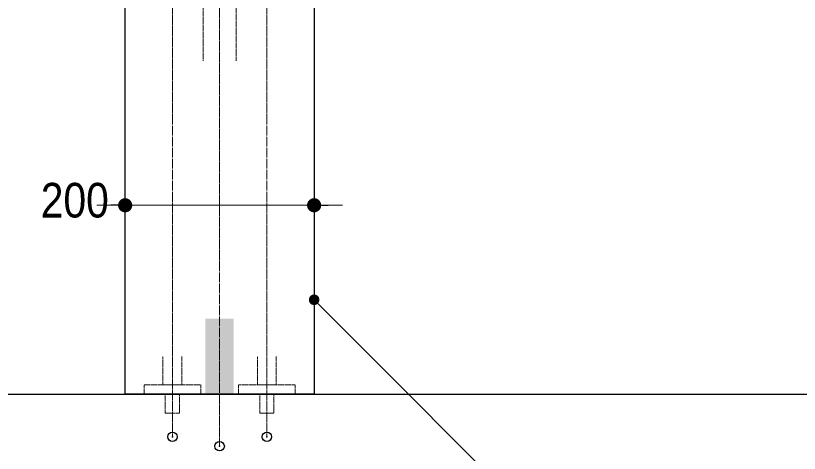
# Model space of a CAD drawing. Units: millimetres, scale not verified. Extents: x -6062 to 6062, y -3045 to 3045.
# Drawn here: x -5028 to -4199, y -1982 to -1519 of the extents above; entities that cross this region are included whole.
import ezdxf
from ezdxf.enums import TextEntityAlignment as Align

# ---------------------------------------------------------------- set-up
doc = ezdxf.new("R2010")
doc.units = ezdxf.units.MM
doc.header["$LTSCALE"] = 20
doc.header["$PDMODE"] = 32
doc.header["$PDSIZE"] = 10
doc.linetypes.add('USER1', pattern=[1.11, 0.71, -0.4])
doc.linetypes.add('USER2', pattern=[2.91, 1.76, -0.4, 0.35, -0.4])
for name, color, linetype, lineweight in [('0-2_5ボウル・キャビネット', 7, 'Continuous', 15), ('0-3_2寸法-2', 7, 'Continuous', 15), ('0-4_0', 7, 'Continuous', 25), ('0-7_2寸法-3', 7, 'Continuous', 15), ('0-8_4給排水', 7, 'Continuous', 15)]:
    doc.layers.add(name, color=color, linetype=linetype, lineweight=lineweight)
doc.layers.add('0-5_Defpoints', color=7, linetype='Continuous')
doc.styles.add('ＭＳ Ｐゴシック', font='')
doc.styles.get('ＭＳ Ｐゴシック').set_extended_font_data('MS PGothic')

# ---------------------------------------------------------------- blocks, each defined once
blk = doc.blocks.new('_Dot')
at = {"layer": '0-4_0'}
blk.add_line((-10, 0), (-20, 0), dxfattribs=at)
for points in [[(0, 0), (-10, 0), (-9.92, 1.25)], [(0, 0), (-9.92, -1.25), (-10, 0)], [(0, 0), (-9.92, 1.25), (-9.69, 2.49)], [(0, 0), (-9.69, -2.49), (-9.92, -1.25)], [(0, 0), (-9.69, 2.49), (-9.3, 3.68)], [(0, 0), (-9.3, -3.68), (-9.69, -2.49)], [(0, 0), (-9.3, 3.68), (-8.76, 4.82)], [(0, 0), (-8.76, -4.82), (-9.3, -3.68)], [(0, 0), (-8.76, 4.82), (-8.09, 5.88)], [(0, 0), (-8.09, -5.88), (-8.76, -4.82)], [(0, 0), (-8.09, 5.88), (-7.29, 6.85)], [(0, 0), (-7.29, -6.85), (-8.09, -5.88)], [(0, 0), (-7.29, 6.85), (-6.37, 7.71)], [(0, 0), (-6.37, -7.71), (-7.29, -6.85)], [(0, 0), (-6.37, 7.71), (-5.36, 8.44)], [(0, 0), (-5.36, -8.44), (-6.37, -7.71)], [(0, 0), (-5.36, 8.44), (-4.26, 9.05)], [(0, 0), (-4.26, -9.05), (-5.36, -8.44)], [(0, 0), (-4.26, 9.05), (-3.09, 9.51)], [(0, 0), (-3.09, -9.51), (-4.26, -9.05)], [(0, 0), (-3.09, 9.51), (-1.87, 9.82)], [(0, 0), (-1.87, -9.82), (-3.09, -9.51)], [(0, 0), (-1.87, 9.82), (-0.63, 9.98)], [(0, 0), (-0.63, -9.98), (-1.87, -9.82)], [(0, 0), (-0.63, 9.98), (0.63, 9.98)], [(0, 0), (0.63, -9.98), (-0.63, -9.98)], [(0, 0), (0.63, 9.98), (1.87, 9.82)], [(0, 0), (1.87, 9.82), (3.09, 9.51)], [(0, 0), (3.09, 9.51), (4.26, 9.05)], [(0, 0), (4.26, 9.05), (5.36, 8.44)], [(0, 0), (5.36, 8.44), (6.37, 7.71)], [(0, 0), (6.37, 7.71), (7.29, 6.85)], [(0, 0), (7.29, 6.85), (8.09, 5.88)], [(0, 0), (8.09, 5.88), (8.76, 4.82)], [(0, 0), (8.76, 4.82), (9.3, 3.68)], [(0, 0), (9.3, 3.68), (9.69, 2.49)], [(0, 0), (9.69, 2.49), (9.92, 1.25)], [(0, 0), (9.92, 1.25), (10, 0)], [(0, 0), (1.87, -9.82), (0.63, -9.98)], [(0, 0), (3.09, -9.51), (1.87, -9.82)], [(0, 0), (4.26, -9.05), (3.09, -9.51)], [(0, 0), (5.36, -8.44), (4.26, -9.05)], [(0, 0), (6.37, -7.71), (5.36, -8.44)], [(0, 0), (7.29, -6.85), (6.37, -7.71)], [(0, 0), (8.09, -5.88), (7.29, -6.85)], [(0, 0), (8.76, -4.82), (8.09, -5.88)], [(0, 0), (9.3, -3.68), (8.76, -4.82)], [(0, 0), (9.69, -2.49), (9.3, -3.68)], [(0, 0), (9.92, -1.25), (9.69, -2.49)], [(0, 0), (10, 0), (9.92, -1.25)]]:
    blk.add_solid(points, dxfattribs=at)
blk = doc.blocks.new('グループ-10')
at = {"layer": '0-8_4給排水', "linetype": 'USER1'}
for p, q in [((-61450, -24500), (-59550, -24500)), ((-61400, -24940), (-59600, -24940)), ((-60980, -27980), (-60020, -27980))]:
    blk.add_line(p, q, dxfattribs=at)
blk.add_lwpolyline([(-59350, -24500), (-59550, -24500), (-59550, -24940), (-59600, -24940), (-59663.4, -27888), (-60020, -27980), (-60020, -28340), (-60980, -28340), (-60980, -27980), (-61336.6, -27888), (-61400, -24940), (-61450, -24940), (-61450, -24500), (-61650, -24500), (-61650, -24400), (-59350, -24400)], close=True, dxfattribs=at)
blk.add_lwpolyline([(-60850, -31340), (-60850, -28340), (-60150, -28340), (-60150, -31340)], dxfattribs=at)
at = {"layer": '0-8_4給排水'}
blk.add_solid([(-60800, -36800), (-60200, -36800), (-60800, -38400), (-60200, -38400)], dxfattribs=at)
blk = doc.blocks.new('グループ-18')
at = {"layer": '0-8_4給排水', "linetype": 'USER2'}
blk.add_line((-60500, -17080), (-60500, -39500), dxfattribs=at)
for points in [[(-61500, -28164.3), (-61500, -28409.4), (-61500, -29166.1), (-61500, -39300)], [(-59500, -28164.3), (-59500, -28409.4), (-59500, -29166.1), (-59500, -39300)]]:
    blk.add_lwpolyline(points, dxfattribs=at)
at = {"layer": '0-8_4給排水', "linetype": 'USER1'}
for points in [[(-61300, -37600), (-61300, -38200), (-61700, -38200), (-61700, -37600)], [(-59300, -37600), (-59300, -38200), (-59700, -38200), (-59700, -37600)]]:
    blk.add_lwpolyline(points, dxfattribs=at)
for points in [[(-62100, -38200), (-60900, -38200), (-60900, -38400), (-62100, -38400)], [(-60100, -38200), (-58900, -38200), (-58900, -38400), (-60100, -38400)], [(-61650, -38400), (-61350, -38400), (-61350, -38800), (-61650, -38800)], [(-59650, -38400), (-59350, -38400), (-59350, -38800), (-59650, -38800)]]:
    blk.add_lwpolyline(points, close=True, dxfattribs=at)

msp = doc.modelspace()

# ---------------------------------------------------------------- linework, layer by layer
at = {"layer": '0-2_5ボウル・キャビネット', "lineweight": 30}
msp.add_line((-5212.5, -1920), (-3612.5, -1920), dxfattribs=at)
msp.add_lwpolyline([(-4912.5, -1240), (-4712.5, -1240), (-4712.5, -1920), (-4912.5, -1920)], close=True, dxfattribs=at)
at = {"layer": '0-3_2寸法-2'}
for p, q in [((-4912.5, -1700), (-4912.3, -1700)), ((-4712.5, -1700), (-4712.3, -1700)), ((-4927.51, -1720), (-4942.51, -1720)), ((-4712.5, -1720), (-4912.5, -1720)), ((-4697.49, -1720), (-4682.49, -1720))]:
    msp.add_line(p, q, dxfattribs=at)
at = {"layer": '0-5_Defpoints'}
for p in [(-4912.5, -1720), (-4712.5, -1720), (-4862.5, -1965), (-4762.5, -1965), (-4812.5, -1975)]:
    msp.add_point(p, dxfattribs=at)
at = {"layer": '0-7_2寸法-3'}
for points in [[(-4717.03, -1822.14), (-4717.13, -1821.92), (-4717.21, -1821.69), (-4717.29, -1821.45), (-4717.36, -1821.22), (-4717.41, -1820.98), (-4717.45, -1820.73), (-4717.48, -1820.49), (-4717.5, -1820.25), (-4717.51, -1820), (-4717.5, -1819.75), (-4717.48, -1819.51), (-4717.45, -1819.27), (-4717.41, -1819.02), (-4717.36, -1818.78), (-4717.29, -1818.55), (-4717.21, -1818.31), (-4717.13, -1818.08), (-4717.03, -1817.86), (-4716.92, -1817.64), (-4716.8, -1817.43), (-4716.66, -1817.22), (-4716.52, -1817.02), (-4716.37, -1816.82), (-4716.21, -1816.64), (-4716.04, -1816.46), (-4715.86, -1816.29), (-4715.68, -1816.13), (-4715.48, -1815.98), (-4715.28, -1815.84), (-4715.07, -1815.7), (-4714.86, -1815.58), (-4714.64, -1815.47), (-4714.42, -1815.37), (-4714.19, -1815.29), (-4713.95, -1815.21), (-4713.72, -1815.14), (-4713.48, -1815.09), (-4713.23, -1815.05), (-4712.99, -1815.02)], [(-4712.99, -1815.02), (-4712.75, -1815), (-4712.5, -1814.99), (-4712.25, -1815), (-4712.01, -1815.02), (-4711.77, -1815.05), (-4711.52, -1815.09), (-4711.28, -1815.14), (-4711.05, -1815.21), (-4710.81, -1815.29), (-4710.58, -1815.37), (-4710.36, -1815.47), (-4710.14, -1815.58), (-4709.93, -1815.7), (-4709.72, -1815.84), (-4709.52, -1815.98), (-4709.32, -1816.13), (-4709.14, -1816.29), (-4708.96, -1816.46), (-4708.79, -1816.64), (-4708.63, -1816.82), (-4708.48, -1817.02), (-4708.34, -1817.22), (-4708.2, -1817.43), (-4708.08, -1817.64), (-4707.97, -1817.86), (-4707.87, -1818.08), (-4707.79, -1818.31), (-4707.71, -1818.55), (-4707.64, -1818.78), (-4707.59, -1819.02), (-4707.55, -1819.27), (-4707.52, -1819.51), (-4707.5, -1819.75), (-4707.49, -1820), (-4707.5, -1820.25), (-4707.52, -1820.49), (-4707.55, -1820.73), (-4707.59, -1820.98), (-4707.64, -1821.22)], [(-4708.96, -1823.54), (-4709.14, -1823.71), (-4709.32, -1823.87), (-4709.52, -1824.02), (-4709.72, -1824.16), (-4709.93, -1824.3), (-4710.14, -1824.42), (-4710.36, -1824.53), (-4710.58, -1824.63), (-4710.81, -1824.71), (-4711.05, -1824.79), (-4711.28, -1824.86), (-4711.52, -1824.91), (-4711.77, -1824.95), (-4712.01, -1824.98), (-4712.25, -1825), (-4712.5, -1825.01), (-4712.75, -1825), (-4712.99, -1824.98), (-4713.23, -1824.95), (-4713.48, -1824.91), (-4713.72, -1824.86), (-4713.95, -1824.79), (-4714.19, -1824.71), (-4714.42, -1824.63), (-4714.64, -1824.53), (-4714.86, -1824.42), (-4715.07, -1824.3), (-4715.28, -1824.16), (-4715.48, -1824.02), (-4715.68, -1823.87), (-4715.86, -1823.71), (-4716.04, -1823.54), (-4716.21, -1823.36), (-4716.37, -1823.18), (-4716.52, -1822.98), (-4716.66, -1822.78), (-4716.8, -1822.57), (-4716.92, -1822.36), (-4717.03, -1822.14)], [(-4712.5, -1820), (-4462.5, -2070), (-4226.17, -2070)], [(-4707.64, -1821.22), (-4707.71, -1821.45), (-4707.79, -1821.69), (-4707.87, -1821.92), (-4707.97, -1822.14), (-4708.08, -1822.36), (-4708.2, -1822.57), (-4708.34, -1822.78), (-4708.48, -1822.98), (-4708.63, -1823.18), (-4708.79, -1823.36), (-4708.96, -1823.54)]]:
    msp.add_lwpolyline(points, dxfattribs=at)
for points in [[(-4712.75, -1825), (-4716.04, -1816.46), (-4716.21, -1816.64)], [(-4712.5, -1825.01), (-4715.86, -1816.29), (-4716.04, -1816.46)], [(-4712.5, -1825.01), (-4716.04, -1816.46), (-4712.75, -1825)], [(-4712.25, -1825), (-4715.68, -1816.13), (-4715.86, -1816.29)], [(-4712.25, -1825), (-4715.86, -1816.29), (-4712.5, -1825.01)], [(-4712.01, -1824.98), (-4715.48, -1815.98), (-4715.68, -1816.13)], [(-4712.01, -1824.98), (-4715.68, -1816.13), (-4712.25, -1825)], [(-4711.77, -1824.95), (-4715.28, -1815.84), (-4715.48, -1815.98)], [(-4711.77, -1824.95), (-4715.48, -1815.98), (-4712.01, -1824.98)], [(-4711.52, -1824.91), (-4715.07, -1815.7), (-4715.28, -1815.84)], [(-4711.52, -1824.91), (-4715.28, -1815.84), (-4711.77, -1824.95)], [(-4711.28, -1824.86), (-4714.86, -1815.58), (-4715.07, -1815.7)], [(-4711.28, -1824.86), (-4715.07, -1815.7), (-4711.52, -1824.91)], [(-4711.05, -1824.79), (-4714.64, -1815.47), (-4714.86, -1815.58)], [(-4711.05, -1824.79), (-4714.86, -1815.58), (-4711.28, -1824.86)], [(-4710.81, -1824.71), (-4714.42, -1815.37), (-4714.64, -1815.47)], [(-4710.81, -1824.71), (-4714.64, -1815.47), (-4711.05, -1824.79)], [(-4710.58, -1824.63), (-4714.19, -1815.29), (-4714.42, -1815.37)], [(-4710.58, -1824.63), (-4714.42, -1815.37), (-4710.81, -1824.71)], [(-4710.36, -1824.53), (-4713.95, -1815.21), (-4714.19, -1815.29)], [(-4710.36, -1824.53), (-4714.19, -1815.29), (-4710.58, -1824.63)], [(-4710.14, -1824.42), (-4713.72, -1815.14), (-4713.95, -1815.21)], [(-4710.14, -1824.42), (-4713.95, -1815.21), (-4710.36, -1824.53)], [(-4709.93, -1824.3), (-4713.48, -1815.09), (-4713.72, -1815.14)], [(-4709.93, -1824.3), (-4713.72, -1815.14), (-4710.14, -1824.42)], [(-4709.72, -1824.16), (-4713.23, -1815.05), (-4713.48, -1815.09)], [(-4709.72, -1824.16), (-4713.48, -1815.09), (-4709.93, -1824.3)], [(-4709.52, -1824.02), (-4712.99, -1815.02), (-4713.23, -1815.05)], [(-4709.52, -1824.02), (-4713.23, -1815.05), (-4709.72, -1824.16)], [(-4709.32, -1823.87), (-4712.75, -1815), (-4712.99, -1815.02)], [(-4709.32, -1823.87), (-4712.99, -1815.02), (-4709.52, -1824.02)], [(-4709.14, -1823.71), (-4712.5, -1814.99), (-4712.75, -1815)], [(-4709.14, -1823.71), (-4712.75, -1815), (-4709.32, -1823.87)], [(-4708.96, -1823.54), (-4712.5, -1814.99), (-4709.14, -1823.71)], [(-4708.96, -1823.54), (-4712.25, -1815), (-4712.5, -1814.99)], [(-4708.79, -1823.36), (-4712.25, -1815), (-4708.96, -1823.54)], [(-4708.79, -1823.36), (-4712.01, -1815.02), (-4712.25, -1815)], [(-4708.63, -1823.18), (-4712.01, -1815.02), (-4708.79, -1823.36)], [(-4708.63, -1823.18), (-4711.77, -1815.05), (-4712.01, -1815.02)], [(-4708.48, -1822.98), (-4711.77, -1815.05), (-4708.63, -1823.18)], [(-4708.48, -1822.98), (-4711.52, -1815.09), (-4711.77, -1815.05)], [(-4708.34, -1822.78), (-4711.52, -1815.09), (-4708.48, -1822.98)], [(-4708.34, -1822.78), (-4711.28, -1815.14), (-4711.52, -1815.09)], [(-4708.2, -1822.57), (-4711.28, -1815.14), (-4708.34, -1822.78)], [(-4708.2, -1822.57), (-4711.05, -1815.21), (-4711.28, -1815.14)], [(-4708.08, -1822.36), (-4711.05, -1815.21), (-4708.2, -1822.57)], [(-4708.08, -1822.36), (-4710.81, -1815.29), (-4711.05, -1815.21)], [(-4707.97, -1822.14), (-4710.81, -1815.29), (-4708.08, -1822.36)], [(-4707.97, -1822.14), (-4710.58, -1815.37), (-4710.81, -1815.29)], [(-4707.87, -1821.92), (-4710.58, -1815.37), (-4707.97, -1822.14)], [(-4707.87, -1821.92), (-4710.36, -1815.47), (-4710.58, -1815.37)], [(-4707.79, -1821.69), (-4710.36, -1815.47), (-4707.87, -1821.92)], [(-4707.79, -1821.69), (-4710.14, -1815.58), (-4710.36, -1815.47)], [(-4707.71, -1821.45), (-4710.14, -1815.58), (-4707.79, -1821.69)], [(-4707.71, -1821.45), (-4709.93, -1815.7), (-4710.14, -1815.58)], [(-4707.64, -1821.22), (-4709.93, -1815.7), (-4707.71, -1821.45)], [(-4707.64, -1821.22), (-4709.72, -1815.84), (-4709.93, -1815.7)], [(-4707.59, -1820.98), (-4709.72, -1815.84), (-4707.64, -1821.22)], [(-4707.59, -1820.98), (-4709.52, -1815.98), (-4709.72, -1815.84)], [(-4707.55, -1820.73), (-4709.52, -1815.98), (-4707.59, -1820.98)], [(-4707.55, -1820.73), (-4709.32, -1816.13), (-4709.52, -1815.98)], [(-4707.52, -1820.49), (-4709.32, -1816.13), (-4707.55, -1820.73)], [(-4707.52, -1820.49), (-4709.14, -1816.29), (-4709.32, -1816.13)], [(-4707.5, -1820.25), (-4709.14, -1816.29), (-4707.52, -1820.49)], [(-4707.5, -1820.25), (-4708.96, -1816.46), (-4709.14, -1816.29)], [(-4707.49, -1820), (-4708.96, -1816.46), (-4707.5, -1820.25)], [(-4707.49, -1820), (-4708.79, -1816.64), (-4708.96, -1816.46)], [(-4716.04, -1823.54), (-4717.5, -1819.75), (-4717.51, -1820)], [(-4716.21, -1823.36), (-4717.51, -1820), (-4717.5, -1820.25)], [(-4716.04, -1823.54), (-4717.51, -1820), (-4716.21, -1823.36)], [(-4715.86, -1823.71), (-4717.48, -1819.51), (-4717.5, -1819.75)], [(-4715.86, -1823.71), (-4717.5, -1819.75), (-4716.04, -1823.54)], [(-4716.37, -1823.18), (-4717.5, -1820.25), (-4717.48, -1820.49)], [(-4716.21, -1823.36), (-4717.5, -1820.25), (-4716.37, -1823.18)], [(-4715.68, -1823.87), (-4717.45, -1819.27), (-4717.48, -1819.51)], [(-4715.68, -1823.87), (-4717.48, -1819.51), (-4715.86, -1823.71)], [(-4716.52, -1822.98), (-4717.48, -1820.49), (-4717.45, -1820.73)], [(-4716.37, -1823.18), (-4717.48, -1820.49), (-4716.52, -1822.98)], [(-4715.48, -1824.02), (-4717.41, -1819.02), (-4717.45, -1819.27)], [(-4715.48, -1824.02), (-4717.45, -1819.27), (-4715.68, -1823.87)], [(-4716.66, -1822.78), (-4717.45, -1820.73), (-4717.41, -1820.98)], [(-4716.52, -1822.98), (-4717.45, -1820.73), (-4716.66, -1822.78)], [(-4715.28, -1824.16), (-4717.36, -1818.78), (-4717.41, -1819.02)], [(-4715.28, -1824.16), (-4717.41, -1819.02), (-4715.48, -1824.02)], [(-4716.8, -1822.57), (-4717.41, -1820.98), (-4717.36, -1821.22)], [(-4716.66, -1822.78), (-4717.41, -1820.98), (-4716.8, -1822.57)], [(-4715.07, -1824.3), (-4717.29, -1818.55), (-4717.36, -1818.78)], [(-4715.07, -1824.3), (-4717.36, -1818.78), (-4715.28, -1824.16)], [(-4716.92, -1822.36), (-4717.36, -1821.22), (-4717.29, -1821.45)], [(-4716.8, -1822.57), (-4717.36, -1821.22), (-4716.92, -1822.36)], [(-4714.86, -1824.42), (-4717.21, -1818.31), (-4717.29, -1818.55)], [(-4714.86, -1824.42), (-4717.29, -1818.55), (-4715.07, -1824.3)], [(-4717.03, -1822.14), (-4717.29, -1821.45), (-4717.21, -1821.69)], [(-4716.92, -1822.36), (-4717.29, -1821.45), (-4717.03, -1822.14)], [(-4714.64, -1824.53), (-4717.13, -1818.08), (-4717.21, -1818.31)], [(-4714.64, -1824.53), (-4717.21, -1818.31), (-4714.86, -1824.42)], [(-4717.03, -1822.14), (-4717.21, -1821.69), (-4717.13, -1821.92)], [(-4714.42, -1824.63), (-4717.03, -1817.86), (-4717.13, -1818.08)], [(-4714.42, -1824.63), (-4717.13, -1818.08), (-4714.64, -1824.53)], [(-4714.19, -1824.71), (-4716.92, -1817.64), (-4717.03, -1817.86)], [(-4714.19, -1824.71), (-4717.03, -1817.86), (-4714.42, -1824.63)], [(-4713.95, -1824.79), (-4716.8, -1817.43), (-4716.92, -1817.64)], [(-4713.95, -1824.79), (-4716.92, -1817.64), (-4714.19, -1824.71)], [(-4713.72, -1824.86), (-4716.66, -1817.22), (-4716.8, -1817.43)], [(-4713.72, -1824.86), (-4716.8, -1817.43), (-4713.95, -1824.79)], [(-4713.48, -1824.91), (-4716.52, -1817.02), (-4716.66, -1817.22)], [(-4713.48, -1824.91), (-4716.66, -1817.22), (-4713.72, -1824.86)], [(-4713.23, -1824.95), (-4716.37, -1816.82), (-4716.52, -1817.02)], [(-4713.23, -1824.95), (-4716.52, -1817.02), (-4713.48, -1824.91)], [(-4712.99, -1824.98), (-4716.21, -1816.64), (-4716.37, -1816.82)], [(-4712.99, -1824.98), (-4716.37, -1816.82), (-4713.23, -1824.95)], [(-4712.75, -1825), (-4716.21, -1816.64), (-4712.99, -1824.98)], [(-4707.5, -1819.75), (-4708.79, -1816.64), (-4707.49, -1820)], [(-4707.5, -1819.75), (-4708.63, -1816.82), (-4708.79, -1816.64)], [(-4707.52, -1819.51), (-4708.63, -1816.82), (-4707.5, -1819.75)], [(-4707.52, -1819.51), (-4708.48, -1817.02), (-4708.63, -1816.82)], [(-4707.55, -1819.27), (-4708.48, -1817.02), (-4707.52, -1819.51)], [(-4707.55, -1819.27), (-4708.34, -1817.22), (-4708.48, -1817.02)], [(-4707.59, -1819.02), (-4708.34, -1817.22), (-4707.55, -1819.27)], [(-4707.59, -1819.02), (-4708.2, -1817.43), (-4708.34, -1817.22)], [(-4707.64, -1818.78), (-4708.2, -1817.43), (-4707.59, -1819.02)], [(-4707.64, -1818.78), (-4708.08, -1817.64), (-4708.2, -1817.43)], [(-4707.71, -1818.55), (-4708.08, -1817.64), (-4707.64, -1818.78)], [(-4707.71, -1818.55), (-4707.97, -1817.86), (-4708.08, -1817.64)], [(-4707.79, -1818.31), (-4707.97, -1817.86), (-4707.71, -1818.55)], [(-4707.79, -1818.31), (-4707.87, -1818.08), (-4707.97, -1817.86)]]:
    msp.add_solid(points, dxfattribs=at)

# ---------------------------------------------------------------- block references
at = {"layer": '0-3_2寸法-2', "xscale": 0.7503418, "yscale": 0.7503418}
msp.add_blockref('_Dot', (-4912.5, -1720), dxfattribs=at)
at = {"layer": '0-3_2寸法-2', "xscale": 0.7503418, "yscale": 0.7503418, "rotation": 180}
msp.add_blockref('_Dot', (-4712.5, -1720), dxfattribs=at)
at = {"layer": '0-8_4給排水', "xscale": 0.05, "yscale": 0.05}
for name in ['グループ-18', 'グループ-10']:
    msp.add_blockref(name, (-1787.5, 0), dxfattribs=at)

# ---------------------------------------------------------------- texts
at = {"layer": '0-3_2寸法-2', "style": 'ＭＳ Ｐゴシック', "width": 0.9}
msp.add_text('200', height=36.66, dxfattribs=at).set_placement((-5001.82, -1743.97), align=Align.BOTTOM_LEFT)

doc.saveas('drawing.dxf')
